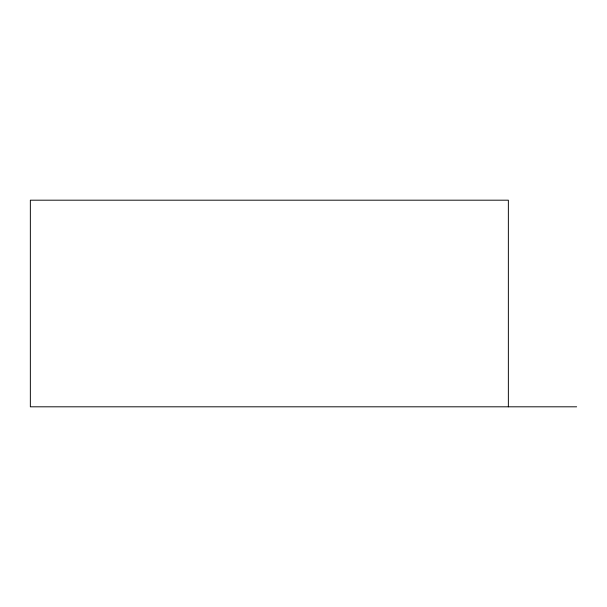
<?xml version="1.0" encoding="UTF-8"?>
<svg xmlns="http://www.w3.org/2000/svg" width="607" height="607" viewBox="0 0 607 607"><rect width="100%" height="100%" fill="white"/><g stroke="black" fill="none" stroke-linecap="round" stroke-linejoin="round"><path stroke-width="0.91" d="M576.65 406.811L30.35 406.811L30.35 200.189L508.363 200.189L508.363 406.811"/></g></svg>
